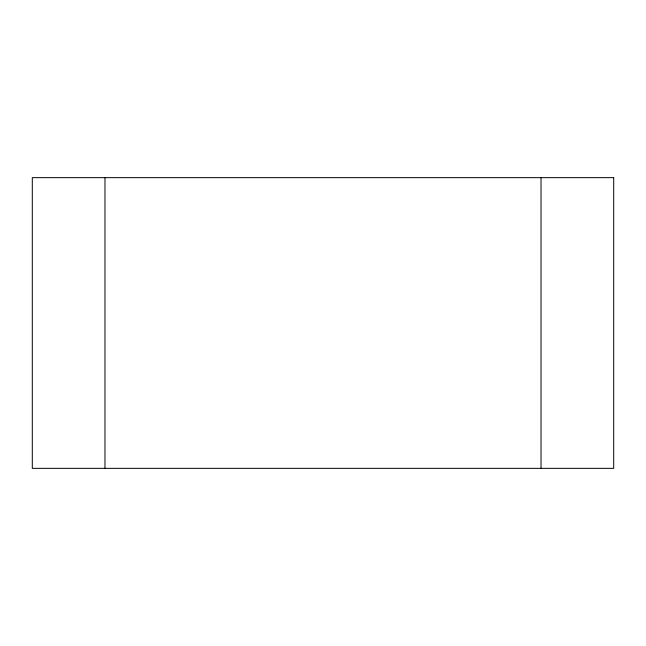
<?xml version="1.0" encoding="UTF-8"?>
<svg xmlns="http://www.w3.org/2000/svg" width="646" height="646" viewBox="0 0 646 646"><rect width="100%" height="100%" fill="white"/><g stroke="black" fill="none" stroke-linecap="round" stroke-linejoin="round"><path stroke-width="0.97" d="M541.025 177.65L541.025 468.35M104.975 177.65L104.975 468.35M613.7 177.65L32.3 177.65L32.3 468.35L613.7 468.35L613.7 177.65"/></g></svg>
